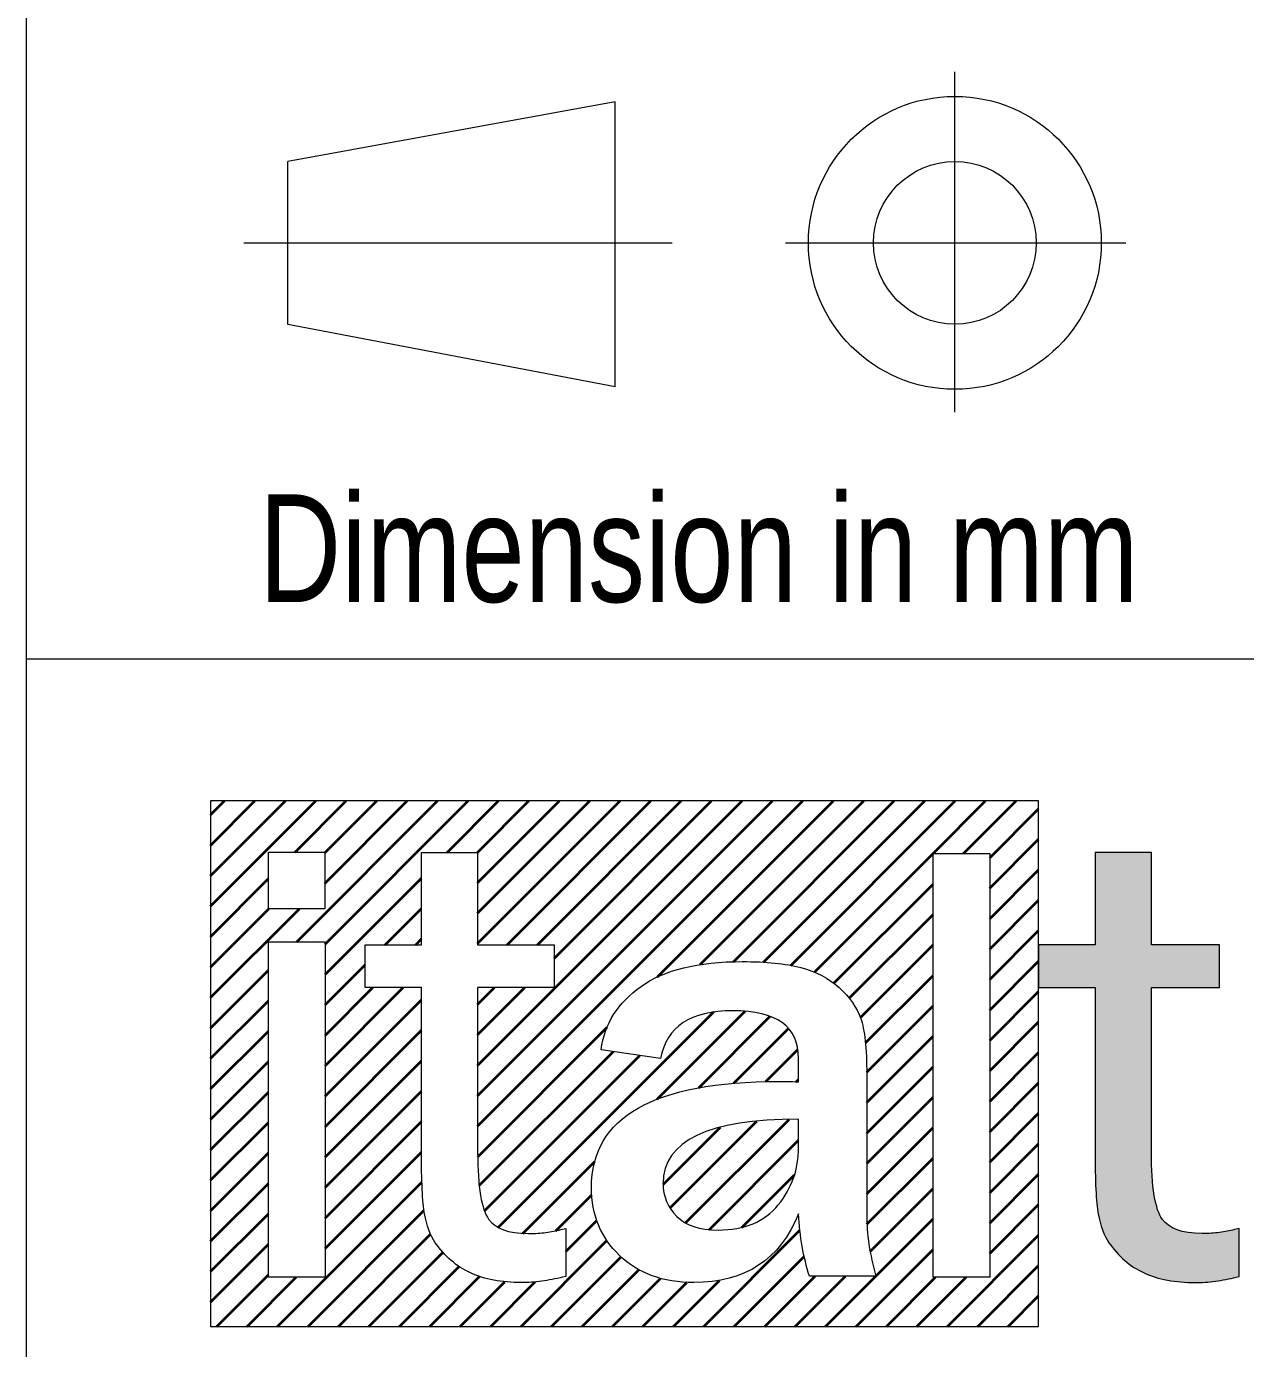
# Paper-space layout 'PCB' of a CAD drawing. Header units: millimetres. Extents: x 0 to 594, y 0 to 420.
# Drawn here: x 469 to 486.98, y 14.83 to 34.33 of the extents above; entities that cross this region are included whole.
import ezdxf

# ---------------------------------------------------------------- set-up
doc = ezdxf.new("R2010")
doc.units = ezdxf.units.MM
doc.linetypes.add('SLD-Solido', pattern=[0])
doc.layers.add('FORMAT', color=7, linetype='SLD-Solido', lineweight=35)
doc.styles.add('SLDTEXTSTYLE2', font='TXT', dxfattribs={"width": 0.791139})

psp = doc.layouts.new('PCB')

# ---------------------------------------------------------------- hatches: boundary and pattern name
at = {"layer": 'FORMAT'}
h = psp.add_hatch(dxfattribs=at)
h.set_pattern_fill('ANSI31', color=256, scale=0.1, style=0)
h.paths.add_polyline_path([(483.929, 15.161), (483.929, 22.909), (471.716, 22.909), (471.716, 15.161)], flags=0)
h.paths.add_polyline_path([(482.371, 22.135), (483.207, 22.135), (483.207, 15.885), (482.43, 15.885), (482.371, 15.885)], flags=0)
h.paths.add_polyline_path([(472.568, 20.831), (473.404, 20.831), (473.404, 15.885), (472.627, 15.885), (472.568, 15.885)], flags=0)
h.paths.add_polyline_path([(473.4, 21.318), (472.572, 21.318), (472.572, 22.154), (473.4, 22.154)], flags=0)
edge = h.paths.add_edge_path(flags=0)
edge.add_line((481.393, 18.872), (481.393, 16.821))
edge.add_spline(control_points=[(481.393, 16.821), (481.393, 16.523), (481.437, 16.218), (481.529, 15.903)], knot_values=[17, 17, 17, 17, 18, 18, 18, 18], weights=[1, 1, 1, 1], degree=3, periodic=0)
edge.add_line((481.529, 15.903), (480.547, 15.903))
edge.add_spline(control_points=[(480.547, 15.903), (480.459, 16.179), (480.407, 16.484), (480.388, 16.821)], knot_values=[0, 0, 0, 0, 1, 1, 1, 1], weights=[1, 1, 1, 1], degree=3, periodic=0)
edge.add_spline(control_points=[(480.388, 16.821), (480.115, 16.146), (479.6, 15.807), (478.842, 15.807)], knot_values=[1, 1, 1, 1, 2, 2, 2, 2], weights=[1, 1, 1, 1], degree=3, periodic=0)
edge.add_spline(control_points=[(478.842, 15.807), (478.387, 15.807), (478.023, 15.941), (477.747, 16.207)], knot_values=[2, 2, 2, 2, 3, 3, 3, 3], weights=[1, 1, 1, 1], degree=3, periodic=0)
edge.add_spline(control_points=[(477.747, 16.207), (477.471, 16.472), (477.333, 16.805), (477.333, 17.208)], knot_values=[3, 3, 3, 3, 4, 4, 4, 4], weights=[1, 1, 1, 1], degree=3, periodic=0)
edge.add_spline(control_points=[(477.333, 17.208), (477.333, 18.25), (478.254, 18.772), (480.095, 18.772)], knot_values=[4, 4, 4, 4, 5, 5, 5, 5], weights=[1, 1, 1, 1], degree=3, periodic=0)
edge.add_spline(control_points=[(480.095, 18.772), (480.168, 18.772), (480.265, 18.77), (480.388, 18.768)], knot_values=[5, 5, 5, 5, 6, 6, 6, 6], weights=[1, 1, 1, 1], degree=3, periodic=0)
edge.add_line((480.388, 18.768), (480.388, 19.11))
edge.add_spline(control_points=[(480.388, 19.11), (480.388, 19.581), (480.066, 19.816), (479.421, 19.816)], knot_values=[7, 7, 7, 7, 8, 8, 8, 8], weights=[1, 1, 1, 1], degree=3, periodic=0)
edge.add_spline(control_points=[(479.421, 19.816), (478.794, 19.816), (478.439, 19.581), (478.354, 19.11)], knot_values=[8, 8, 8, 8, 9, 9, 9, 9], weights=[1, 1, 1, 1], degree=3, periodic=0)
edge.add_line((478.354, 19.11), (477.478, 19.241))
edge.add_spline(control_points=[(477.478, 19.241), (477.526, 19.619), (477.722, 19.93), (478.064, 20.174)], knot_values=[10, 10, 10, 10, 11, 11, 11, 11], weights=[1, 1, 1, 1], degree=3, periodic=0)
edge.add_spline(control_points=[(478.064, 20.174), (478.409, 20.417), (478.905, 20.54), (479.557, 20.54)], knot_values=[11, 11, 11, 11, 12, 12, 12, 12], weights=[1, 1, 1, 1], degree=3, periodic=0)
edge.add_spline(control_points=[(479.557, 20.54), (479.91, 20.54), (480.197, 20.51), (480.421, 20.452)], knot_values=[12, 12, 12, 12, 13, 13, 13, 13], weights=[1, 1, 1, 1], degree=3, periodic=0)
edge.add_spline(control_points=[(480.421, 20.452), (480.643, 20.393), (480.831, 20.295), (480.986, 20.156)], knot_values=[13, 13, 13, 13, 14, 14, 14, 14], weights=[1, 1, 1, 1], degree=3, periodic=0)
edge.add_spline(control_points=[(480.986, 20.156), (481.14, 20.016), (481.246, 19.865), (481.304, 19.701)], knot_values=[14, 14, 14, 14, 15, 15, 15, 15], weights=[1, 1, 1, 1], degree=3, periodic=0)
edge.add_spline(control_points=[(481.304, 19.701), (481.363, 19.538), (481.393, 19.262), (481.393, 18.872)], knot_values=[15, 15, 15, 15, 16, 16, 16, 16], weights=[1, 1, 1, 1], degree=3, periodic=0)
edge = h.paths.add_edge_path(flags=0)
edge.add_spline(control_points=[(476.403, 16.53), (476.5, 16.53), (476.587, 16.534), (476.661, 16.545)], knot_values=[20, 20, 20, 20, 21, 21, 21, 21], weights=[1, 1, 1, 1], degree=3, periodic=0)
edge.add_spline(control_points=[(476.661, 16.545), (476.737, 16.555), (476.811, 16.569), (476.881, 16.587)], knot_values=[21, 21, 21, 21, 22, 22, 22, 22], weights=[1, 1, 1, 1], degree=3, periodic=0)
edge.add_line((476.881, 16.587), (476.953, 16.605))
edge.add_line((476.953, 16.605), (476.953, 15.896))
edge.add_line((476.953, 15.896), (476.908, 15.885))
edge.add_spline(control_points=[(476.908, 15.885), (476.805, 15.86), (476.701, 15.842), (476.601, 15.827)], knot_values=[1, 1, 1, 1, 2, 2, 2, 2], weights=[1, 1, 1, 1], degree=3, periodic=0)
edge.add_spline(control_points=[(476.601, 15.827), (476.498, 15.813), (476.399, 15.807), (476.303, 15.807)], knot_values=[2, 2, 2, 2, 3, 3, 3, 3], weights=[1, 1, 1, 1], degree=3, periodic=0)
edge.add_spline(control_points=[(476.303, 15.807), (476.008, 15.807), (475.756, 15.853), (475.549, 15.949)], knot_values=[3, 3, 3, 3, 4, 4, 4, 4], weights=[1, 1, 1, 1], degree=3, periodic=0)
edge.add_spline(control_points=[(475.549, 15.949), (475.342, 16.045), (475.168, 16.194), (475.03, 16.394)], knot_values=[4, 4, 4, 4, 5, 5, 5, 5], weights=[1, 1, 1, 1], degree=3, periodic=0)
edge.add_spline(control_points=[(475.03, 16.394), (474.955, 16.505), (474.903, 16.647), (474.871, 16.818)], knot_values=[5, 5, 5, 5, 6, 6, 6, 6], weights=[1, 1, 1, 1], degree=3, periodic=0)
edge.add_spline(control_points=[(474.871, 16.818), (474.841, 16.991), (474.826, 17.3), (474.826, 17.754)], knot_values=[6, 6, 6, 6, 7, 7, 7, 7], weights=[1, 1, 1, 1], degree=3, periodic=0)
edge.add_line((474.826, 17.754), (474.826, 20.156))
edge.add_line((474.826, 20.156), (473.994, 20.156))
edge.add_line((473.994, 20.156), (473.994, 20.789))
edge.add_line((473.994, 20.789), (474.826, 20.789))
edge.add_line((474.826, 20.789), (474.826, 22.15))
edge.add_line((474.826, 22.15), (475.655, 22.15))
edge.add_line((475.655, 22.15), (475.655, 20.789))
edge.add_line((475.655, 20.789), (476.784, 20.789))
edge.add_line((476.784, 20.789), (476.784, 20.156))
edge.add_line((476.784, 20.156), (475.655, 20.156))
edge.add_line((475.655, 20.156), (475.655, 17.736))
edge.add_spline(control_points=[(475.655, 17.736), (475.653, 17.213), (475.716, 16.875), (475.816, 16.743)], knot_values=[18, 18, 18, 18, 19, 19, 19, 19], weights=[1, 1, 1, 1], degree=3, periodic=0)
edge.add_spline(control_points=[(475.816, 16.743), (475.916, 16.606), (476.103, 16.53), (476.403, 16.53)], knot_values=[19, 19, 19, 19, 20, 20, 20, 20], weights=[1, 1, 1, 1], degree=3, periodic=0)
h = psp.add_hatch(color=256, dxfattribs=at)
edge = h.paths.add_edge_path(flags=0)
edge.add_line((483.929, 20.789), (483.929, 20.156))
edge.add_line((483.929, 20.156), (484.761, 20.156))
edge.add_line((484.761, 20.156), (484.761, 17.754))
edge.add_spline(control_points=[(484.761, 17.754), (484.761, 17.3), (484.776, 16.991), (484.807, 16.818)], knot_values=[14, 14, 14, 14, 15, 15, 15, 15], weights=[1, 1, 1, 1], degree=3, periodic=0)
edge.add_spline(control_points=[(484.807, 16.818), (484.838, 16.647), (484.89, 16.505), (484.966, 16.394)], knot_values=[15, 15, 15, 15, 16, 16, 16, 16], weights=[1, 1, 1, 1], degree=3, periodic=0)
edge.add_spline(control_points=[(484.966, 16.394), (485.103, 16.194), (485.277, 16.045), (485.484, 15.949)], knot_values=[16, 16, 16, 16, 17, 17, 17, 17], weights=[1, 1, 1, 1], degree=3, periodic=0)
edge.add_spline(control_points=[(485.484, 15.949), (485.692, 15.853), (485.944, 15.807), (486.238, 15.807)], knot_values=[17, 17, 17, 17, 18, 18, 18, 18], weights=[1, 1, 1, 1], degree=3, periodic=0)
edge.add_spline(control_points=[(486.238, 15.807), (486.335, 15.807), (486.433, 15.813), (486.536, 15.827)], knot_values=[18, 18, 18, 18, 19, 19, 19, 19], weights=[1, 1, 1, 1], degree=3, periodic=0)
edge.add_spline(control_points=[(486.536, 15.827), (486.637, 15.842), (486.74, 15.86), (486.843, 15.885)], knot_values=[19, 19, 19, 19, 20, 20, 20, 20], weights=[1, 1, 1, 1], degree=3, periodic=0)
edge.add_line((486.843, 15.885), (486.888, 15.896))
edge.add_line((486.888, 15.896), (486.888, 16.605))
edge.add_line((486.888, 16.605), (486.817, 16.587))
edge.add_spline(control_points=[(486.817, 16.587), (486.746, 16.569), (486.673, 16.555), (486.596, 16.545)], knot_values=[23, 23, 23, 23, 24, 24, 24, 24], weights=[1, 1, 1, 1], degree=3, periodic=0)
edge.add_spline(control_points=[(486.596, 16.545), (486.522, 16.534), (486.436, 16.53), (486.338, 16.53)], knot_values=[0, 0, 0, 0, 1, 1, 1, 1], weights=[1, 1, 1, 1], degree=3, periodic=0)
edge.add_spline(control_points=[(486.338, 16.53), (486.038, 16.53), (485.851, 16.606), (485.751, 16.743)], knot_values=[1, 1, 1, 1, 2, 2, 2, 2], weights=[1, 1, 1, 1], degree=3, periodic=0)
edge.add_spline(control_points=[(485.751, 16.743), (485.652, 16.875), (485.589, 17.213), (485.591, 17.736)], knot_values=[2, 2, 2, 2, 3, 3, 3, 3], weights=[1, 1, 1, 1], degree=3, periodic=0)
edge.add_line((485.591, 17.736), (485.591, 20.156))
edge.add_line((485.591, 20.156), (486.338, 20.156))
edge.add_line((486.338, 20.156), (486.596, 20.156))
edge.add_line((486.596, 20.156), (486.596, 20.789))
edge.add_line((486.596, 20.789), (486.338, 20.789))
edge.add_line((486.338, 20.789), (485.591, 20.789))
edge.add_line((485.591, 20.789), (485.591, 22.15))
edge.add_line((485.591, 22.15), (484.761, 22.15))
edge.add_line((484.761, 22.15), (484.761, 20.789))
edge.add_line((484.761, 20.789), (483.929, 20.789))
h = psp.add_hatch(dxfattribs=at)
h.set_pattern_fill('ANSI31', color=256, scale=0.1, style=0)
edge = h.paths.add_edge_path(flags=0)
edge.add_line((480.388, 17.796), (480.388, 18.215))
edge.add_spline(control_points=[(480.388, 18.215), (479.057, 18.215), (478.39, 17.898), (478.39, 17.266)], knot_values=[5, 5, 5, 5, 6, 6, 6, 6], weights=[1, 1, 1, 1], degree=3, periodic=0)
edge.add_spline(control_points=[(478.39, 17.266), (478.39, 17.077), (478.458, 16.915), (478.592, 16.782)], knot_values=[0, 0, 0, 0, 1, 1, 1, 1], weights=[1, 1, 1, 1], degree=3, periodic=0)
edge.add_spline(control_points=[(478.592, 16.782), (478.727, 16.649), (478.928, 16.581), (479.2, 16.581)], knot_values=[1, 1, 1, 1, 2, 2, 2, 2], weights=[1, 1, 1, 1], degree=3, periodic=0)
edge.add_spline(control_points=[(479.2, 16.581), (479.592, 16.581), (479.888, 16.706), (480.089, 16.952)], knot_values=[2, 2, 2, 2, 3, 3, 3, 3], weights=[1, 1, 1, 1], degree=3, periodic=0)
edge.add_spline(control_points=[(480.089, 16.952), (480.288, 17.2), (480.388, 17.481), (480.388, 17.796)], knot_values=[3, 3, 3, 3, 4, 4, 4, 4], weights=[1, 1, 1, 1], degree=3, periodic=0)

# ---------------------------------------------------------------- linework, layer by layer
at = {"color": 7, "linetype": 'SLD-Solido', "lineweight": 18}
for p, q in [((469, 5), (469, 55)), ((589, 25), (469, 25))]:
    psp.add_line(p, q, dxfattribs=at)
at = {"layer": 'FORMAT', "lineweight": 18}
for p, q in [((482.693, 28.64), (482.693, 33.661)), ((477.685, 33.218), (472.853, 32.34)), ((477.685, 29.018), (477.685, 33.218)), ((472.853, 29.937), (472.853, 32.34)), ((472.205, 31.139), (478.526, 31.139)), ((480.195, 31.139), (485.216, 31.139)), ((477.685, 29.018), (472.853, 29.937)), ((486.596, 20.789), (486.338, 20.789)), ((486.596, 20.156), (486.596, 20.789)), ((486.338, 20.156), (486.596, 20.156))]:
    psp.add_line(p, q, dxfattribs=at)
at = {"layer": 'FORMAT', "linetype": 'SLD-Solido', "lineweight": 18}
for p, q in [((471.716, 22.909), (471.716, 15.161)), ((483.929, 22.909), (471.716, 22.909)), ((483.929, 15.161), (483.929, 22.909)), ((472.572, 22.154), (473.4, 22.154)), ((472.572, 21.318), (472.572, 22.154)), ((473.4, 22.154), (473.4, 21.318)), ((474.826, 20.789), (474.826, 22.15)), ((474.826, 22.15), (475.655, 22.15)), ((475.655, 22.15), (475.655, 20.789)), ((482.371, 15.885), (482.371, 22.135)), ((482.371, 22.135), (483.207, 22.135)), ((483.207, 22.135), (483.207, 15.885)), ((485.591, 22.15), (484.761, 22.15)), ((484.761, 22.15), (484.761, 20.789)), ((485.591, 20.789), (485.591, 22.15)), ((473.4, 21.318), (472.572, 21.318)), ((472.568, 15.885), (472.568, 20.831)), ((472.568, 20.831), (473.404, 20.831)), ((473.404, 20.831), (473.404, 15.885)), ((473.994, 20.156), (473.994, 20.789)), ((473.994, 20.789), (474.826, 20.789)), ((475.655, 20.789), (476.784, 20.789)), ((476.784, 20.789), (476.784, 20.156)), ((484.761, 20.789), (483.929, 20.789)), ((483.929, 20.789), (483.929, 20.156)), ((486.338, 20.789), (485.591, 20.789)), ((474.826, 20.156), (473.994, 20.156)), ((474.826, 17.754), (474.826, 20.156)), ((476.784, 20.156), (475.655, 20.156)), ((475.655, 20.156), (475.655, 17.736)), ((483.929, 20.156), (484.761, 20.156)), ((484.761, 20.156), (484.761, 17.754)), ((485.591, 17.736), (485.591, 20.156)), ((485.591, 20.156), (486.338, 20.156)), ((478.354, 19.11), (477.478, 19.241)), ((480.388, 18.768), (480.388, 19.11)), ((481.393, 18.872), (481.393, 16.821)), ((480.388, 17.796), (480.388, 18.215)), ((480.388, 17.796), (480.388, 18.215)), ((476.881, 16.587), (476.953, 16.605)), ((476.953, 16.605), (476.953, 15.896)), ((486.888, 16.605), (486.817, 16.587)), ((486.888, 15.896), (486.888, 16.605)), ((472.627, 15.885), (472.568, 15.885)), ((473.404, 15.885), (472.627, 15.885)), ((476.953, 15.896), (476.908, 15.885)), ((481.529, 15.903), (480.547, 15.903)), ((482.43, 15.885), (482.371, 15.885)), ((483.207, 15.885), (482.43, 15.885)), ((486.843, 15.885), (486.888, 15.896)), ((471.716, 15.161), (483.929, 15.161))]:
    psp.add_line(p, q, dxfattribs=at)
at = {"layer": 'FORMAT', "lineweight": 18}
for radius in [2.16, 1.2]:
    psp.add_circle((482.693, 31.139), radius, dxfattribs=at)
at = {"layer": 'FORMAT', "linetype": 'SLD-Solido', "lineweight": 18}
for points in [[(478.064, 20.174), (478.409, 20.417), (478.905, 20.54), (479.557, 20.54)], [(479.557, 20.54), (479.91, 20.54), (480.197, 20.51), (480.421, 20.452)], [(480.421, 20.452), (480.643, 20.393), (480.831, 20.295), (480.986, 20.156)], [(477.478, 19.241), (477.526, 19.619), (477.722, 19.93), (478.064, 20.174)], [(480.986, 20.156), (481.14, 20.016), (481.246, 19.865), (481.304, 19.701)], [(479.421, 19.816), (478.794, 19.816), (478.439, 19.581), (478.354, 19.11)], [(480.388, 19.11), (480.388, 19.581), (480.066, 19.816), (479.421, 19.816)], [(481.304, 19.701), (481.363, 19.538), (481.393, 19.262), (481.393, 18.872)], [(477.333, 17.208), (477.333, 18.25), (478.254, 18.772), (480.095, 18.772)], [(480.095, 18.772), (480.168, 18.772), (480.265, 18.77), (480.388, 18.768)], [(480.388, 18.215), (479.057, 18.215), (478.39, 17.898), (478.39, 17.266)], [(480.388, 18.215), (479.057, 18.215), (478.39, 17.898), (478.39, 17.266)], [(474.871, 16.818), (474.841, 16.991), (474.826, 17.3), (474.826, 17.754)], [(480.089, 16.952), (480.288, 17.2), (480.388, 17.481), (480.388, 17.796)], [(480.089, 16.952), (480.288, 17.2), (480.388, 17.481), (480.388, 17.796)], [(484.761, 17.754), (484.761, 17.3), (484.776, 16.991), (484.807, 16.818)], [(475.655, 17.736), (475.653, 17.213), (475.716, 16.875), (475.816, 16.743)], [(485.751, 16.743), (485.652, 16.875), (485.589, 17.213), (485.591, 17.736)], [(477.747, 16.207), (477.471, 16.472), (477.333, 16.805), (477.333, 17.208)], [(478.39, 17.266), (478.39, 17.077), (478.458, 16.915), (478.592, 16.782)], [(478.39, 17.266), (478.39, 17.077), (478.458, 16.915), (478.592, 16.782)], [(475.03, 16.394), (474.955, 16.505), (474.903, 16.647), (474.871, 16.818)], [(478.592, 16.782), (478.727, 16.649), (478.928, 16.581), (479.2, 16.581)], [(478.592, 16.782), (478.727, 16.649), (478.928, 16.581), (479.2, 16.581)], [(480.388, 16.821), (480.115, 16.146), (479.6, 15.807), (478.842, 15.807)], [(479.2, 16.581), (479.592, 16.581), (479.888, 16.706), (480.089, 16.952)], [(479.2, 16.581), (479.592, 16.581), (479.888, 16.706), (480.089, 16.952)], [(480.547, 15.903), (480.459, 16.179), (480.407, 16.484), (480.388, 16.821)], [(481.393, 16.821), (481.393, 16.523), (481.437, 16.218), (481.529, 15.903)], [(484.807, 16.818), (484.838, 16.647), (484.89, 16.505), (484.966, 16.394)], [(475.816, 16.743), (475.916, 16.606), (476.103, 16.53), (476.403, 16.53)], [(476.661, 16.545), (476.737, 16.555), (476.811, 16.569), (476.881, 16.587)], [(486.338, 16.53), (486.038, 16.53), (485.851, 16.606), (485.751, 16.743)], [(486.817, 16.587), (486.746, 16.569), (486.673, 16.555), (486.596, 16.545)], [(475.549, 15.949), (475.342, 16.045), (475.168, 16.194), (475.03, 16.394)], [(476.403, 16.53), (476.5, 16.53), (476.587, 16.534), (476.661, 16.545)], [(484.966, 16.394), (485.103, 16.194), (485.277, 16.045), (485.484, 15.949)], [(486.596, 16.545), (486.522, 16.534), (486.436, 16.53), (486.338, 16.53)], [(478.842, 15.807), (478.387, 15.807), (478.023, 15.941), (477.747, 16.207)], [(476.303, 15.807), (476.008, 15.807), (475.756, 15.853), (475.549, 15.949)], [(476.601, 15.827), (476.498, 15.813), (476.399, 15.807), (476.303, 15.807)], [(476.908, 15.885), (476.805, 15.86), (476.701, 15.842), (476.601, 15.827)], [(485.484, 15.949), (485.692, 15.853), (485.944, 15.807), (486.238, 15.807)], [(486.238, 15.807), (486.335, 15.807), (486.433, 15.813), (486.536, 15.827)], [(486.536, 15.827), (486.637, 15.842), (486.74, 15.86), (486.843, 15.885)]]:
    psp.add_open_spline(points, degree=3, dxfattribs=at)

# ---------------------------------------------------------------- texts
at = {"layer": 'FORMAT', "insert": (478.916, 27.43), "char_height": 1.5875, "attachment_point": 2, "style": 'SLDTEXTSTYLE2'}
psp.add_mtext('Dimension in mm', dxfattribs=at)

doc.saveas('drawing.dxf')
